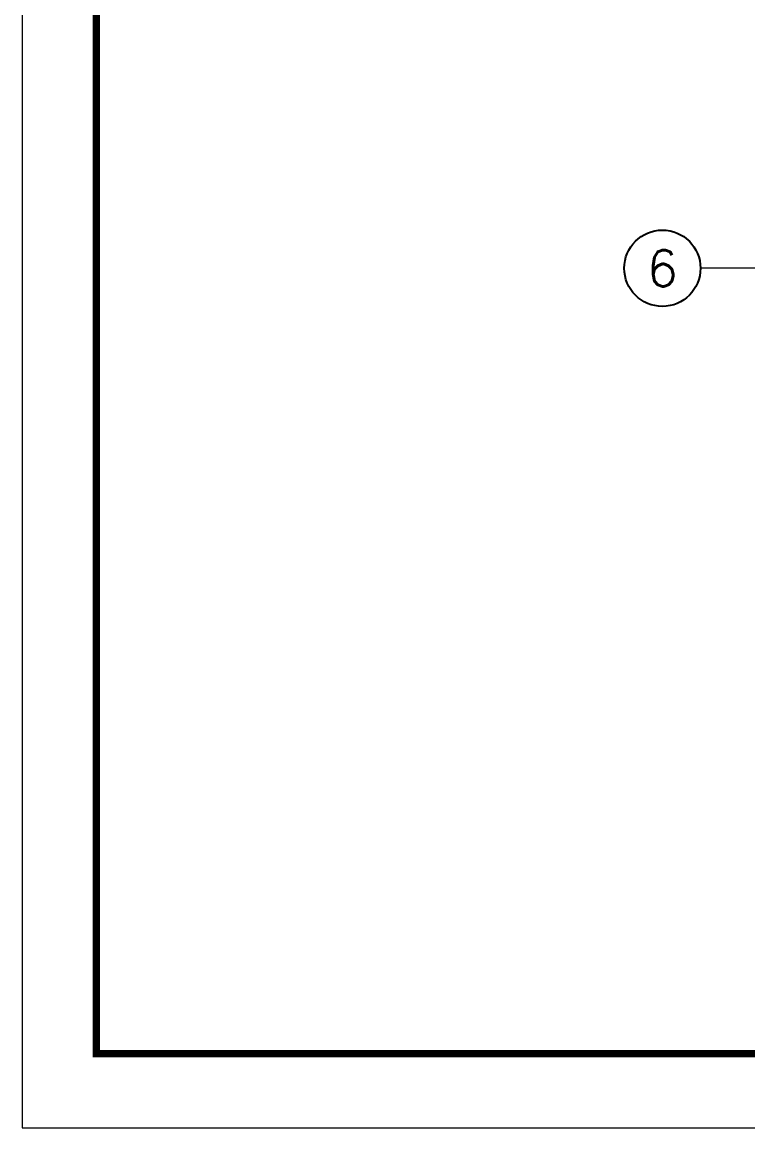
# Model space of a CAD drawing. Header units: millimetres. Extents: x 4086 to 4666, y 411 to 814.
# Drawn here: x 4086.2 to 4184.2, y 411 to 560.1 of the extents above; entities that cross this region are included whole.
import ezdxf
from ezdxf.enums import TextEntityAlignment as Align

# ---------------------------------------------------------------- set-up
doc = ezdxf.new("R2010")
doc.units = ezdxf.units.MM
doc.layers.add('from', color=7, linetype='Continuous', lineweight=13)
doc.styles.add('TXT', font='txt.shx', dxfattribs={"bigfont": 'gbcbig.shx'})
doc.styles.add('wuwei', font='SimSun.ttf', dxfattribs={"width": 0.8, "oblique": 10})
doc.dimstyles.new('wuwei', dxfattribs={"dimscale": 1.5, "dimtxt": 2.5, "dimasz": 1.5, "dimexe": 0.3, "dimexo": 0.3, "dimgap": 0.5, "dimtad": 1, "dimdsep": 46, "dimtxsty": 'wuwei', "dimcen": 0, "dimclrd": 42, "dimclre": 256, "dimclrt": 256, "dimazin": 2, "dimtfac": 1, "dimtofl": 0, "dimtmove": 0, "dimatfit": 3, "dimfxl": 1, "dimlwd": 5, "dimlwe": 5, "dimarcsym": 0})

# ---------------------------------------------------------------- blocks, each defined once
blk = doc.blocks.new('u113')
at = {"color": 4}
blk.add_circle((-125.35, 144.51), 7.35, dxfattribs=at)
at = {"color": 6, "style": 'TXT'}
blk.add_text('6', height=7, dxfattribs=at).set_placement((-125.35, 144.51), align=Align.MIDDLE)
at = {"color": 4}
blk.add_leader([(-80.87, 144.51), (-118, 144.51)], dimstyle='wuwei', override={"dimasz": 1.5, "dimldrblk": 'Dot'}, dxfattribs=at)

msp = doc.modelspace()

# ---------------------------------------------------------------- linework, layer by layer
at = {"layer": 'from'}
msp.add_lwpolyline([(4086.243, 410.979), (4666.302, 410.979), (4666.302, 814.068), (4086.243, 814.068)], close=True, dxfattribs=at)
at = {"layer": 'from', "const_width": 1}
msp.add_lwpolyline([(4096.239, 420.976), (4096.239, 804.071), (4656.305, 804.071), (4656.305, 420.976), (4096.239, 420.976)], dxfattribs=at)

# ---------------------------------------------------------------- block references
at = {"xscale": 0.7, "yscale": 0.7, "zscale": 0.7}
msp.add_blockref('u113', (4260.366, 425.773), dxfattribs=at)

doc.saveas('drawing.dxf')
